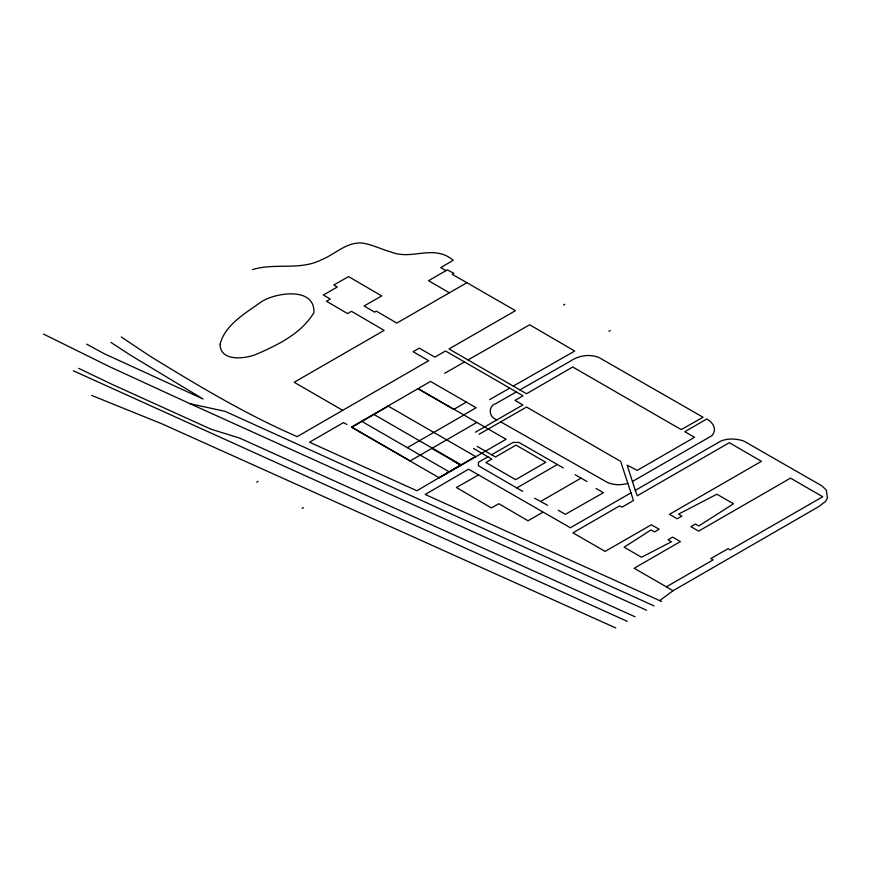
<?xml version="1.0" encoding="UTF-8"?>
<svg xmlns="http://www.w3.org/2000/svg" width="871" height="871" viewBox="0 0 871 871"><rect width="100%" height="100%" fill="white"/><g stroke="black" fill="none" stroke-linecap="round" stroke-linejoin="round"><path stroke-width="1.31" d="M631.181 492.736L570.385 527.761L468.576 469.197L425.179 494.467L659.674 600.62L673.011 590.756L819.219 506.345L825.708 501.228L827.45 497.842L826.263 490.035L821.843 485.822L743.594 440.933C735.44 438.418 725.184 437.83 717.846 442.773L635.297 490.362L637.289 495.762L729.31 442.697L761.428 461.314L669.527 514.293L677.192 518.8L681.862 516.1L678.498 514.151L716.909 494.205L733.491 503.786L698.825 525.953L695.461 524.015L690.91 526.639L698.575 531.147L790.541 478.125L822.714 496.764L730.246 549.928L728.069 548.676L710.801 558.572L713.109 559.901L666.348 586.825L634.175 568.251L680.371 541.577L672.641 537.113L668.024 539.78L671.454 541.762L641.524 557.244L624.137 547.195L651.073 529.916L654.502 531.898L659.173 529.274L651.377 524.767L605.116 551.408L572.944 532.834L619.64 505.877L621.948 507.205L633.489 500.542L620.642 461.38L526.563 407.062L479.05 434.281M431.831 448.413L460.661 465.049L416.893 490.754L309.532 442.228L343.566 422.577L346.876 424.482M466.889 282.694L452.18 274.278L453.856 273.298L447.313 269.879L428.554 280.712L449.371 292.808L466.889 282.694L515.458 310.664L449.001 348.966L526.563 393.746L572.759 366.996L681.187 429.599L703.071 417.253L599.194 357.643C590.124 353.768 578.888 355.39 570.832 360.921L519.889 389.892M256.716 482.153L258.012 481.402M388.335 406.158L351.862 427.226L410.187 460.901M563.526 305.024L564.822 304.273M466.366 402.119L453.715 409.414L417.895 388.738M463.71 414.912L476.121 407.748L430.546 381.433L351.427 427.117L439.267 477.831L506.051 439.278L418.134 388.597M302.172 508.392L303.467 507.641M407.356 447.672L463.895 415.021M608.971 331.263L610.277 330.512M410.067 460.966L476.785 422.457M449.164 471.81L475.501 456.491M439.082 477.722L449.24 471.853L361.901 421.422M477.177 446.366L495.447 456.992L516.024 445.114L545.758 462.283L515.654 479.671L485.909 462.501L491.832 459.082L487.967 456.85L478.429 462.283L478.364 465.702L516.775 487.945L557.364 464.515L563.287 467.934M534.544 498.201L540.586 501.478L581.055 478.125M449.371 292.808L396.817 323.087L376.424 311.165L374.617 312.145L364.078 305.982L381.727 295.944L348.552 276.575L333.778 285.035L337.273 287.049L323.37 295.008L330.283 299.08L326.483 301.268L347.562 313.582L351.481 311.317L384.155 330.392L294.191 382.26L342.695 410.339M475.435 432.19L522.883 404.939L515.022 400.399L523.003 395.793L445.506 350.98L434.847 357.132L419.256 348.139L413.083 351.699L428.674 360.703L297.185 436.621C245.862 414.433 197.804 385.483 150.226 356.304L121.232 336.979M491.582 454.76L513.03 442.446L518.953 442.414L557.364 464.515M542.775 512.311L527.989 520.771L498.811 503.71L491.396 507.924L456.415 487.51L478.615 474.913M632.488 481.467L711.792 435.75A24.987 14.426 0 0 0 713.795 432.517C716.321 426.953 711.313 421.597 706.871 418.94L684.802 431.689L694.525 437.296L637.224 470.384L627.131 465.125L635.297 490.362M444.635 373.3L464.526 361.955M468.01 359.941L529.677 324.774L574.697 351.057L513.28 386.082M489.589 399.615L509.731 388.128M516.34 391.95L496.132 403.458C487.608 406.115 488.718 417.732 497.069 419.768M627.871 483.34C620.141 485.626 611.181 485.201 604.311 480.672L500.683 421.858M252.481 269.629C274.866 262.639 299.678 270.696 321.127 259.95C334.725 254.561 346.451 241.833 362.02 243.031C371.971 244.424 381.063 249.226 390.698 251.882C412.059 260.799 433.323 243.64 453.236 260.266L440.77 267.615L445.941 270.598M43.55 334.094L109.822 366.822L190.063 403.719L225.11 411.352L654.001 605.911M91.618 395.401L162.006 423.872L615.775 627.969M190.063 403.719L646.522 610.223M635.111 616.81L239.634 438.091L211.022 429.196L112.511 384.568L78.717 368.368M73.295 370.774L627.251 621.35M659.674 600.62L661.601 601.513M86.632 344.143L104.15 353.68L203.095 399.005L130.77 355.368L111.009 342.455M540.586 501.478L547.576 505.3M452.55 460.585L460.661 465.049M575.132 474.695L586.978 481.543M596.08 488.446L603.44 492.703L565.344 514.336L558.289 510.264M388.02 405.984L475.871 456.698M516.775 487.945L522.698 491.364M373.931 414.476L461.195 464.853M473.563 448.456L487.967 456.85M666.348 586.825L673.011 590.756M220.123 344.11C219.917 362.554 247.059 358.808 258.023 353.539C279.123 344.295 301.736 333.06 313.952 312.537C314.834 286.69 276.543 292.525 262.084 301.312C246.526 312.558 225.034 324.502 220.123 344.11"/></g></svg>
